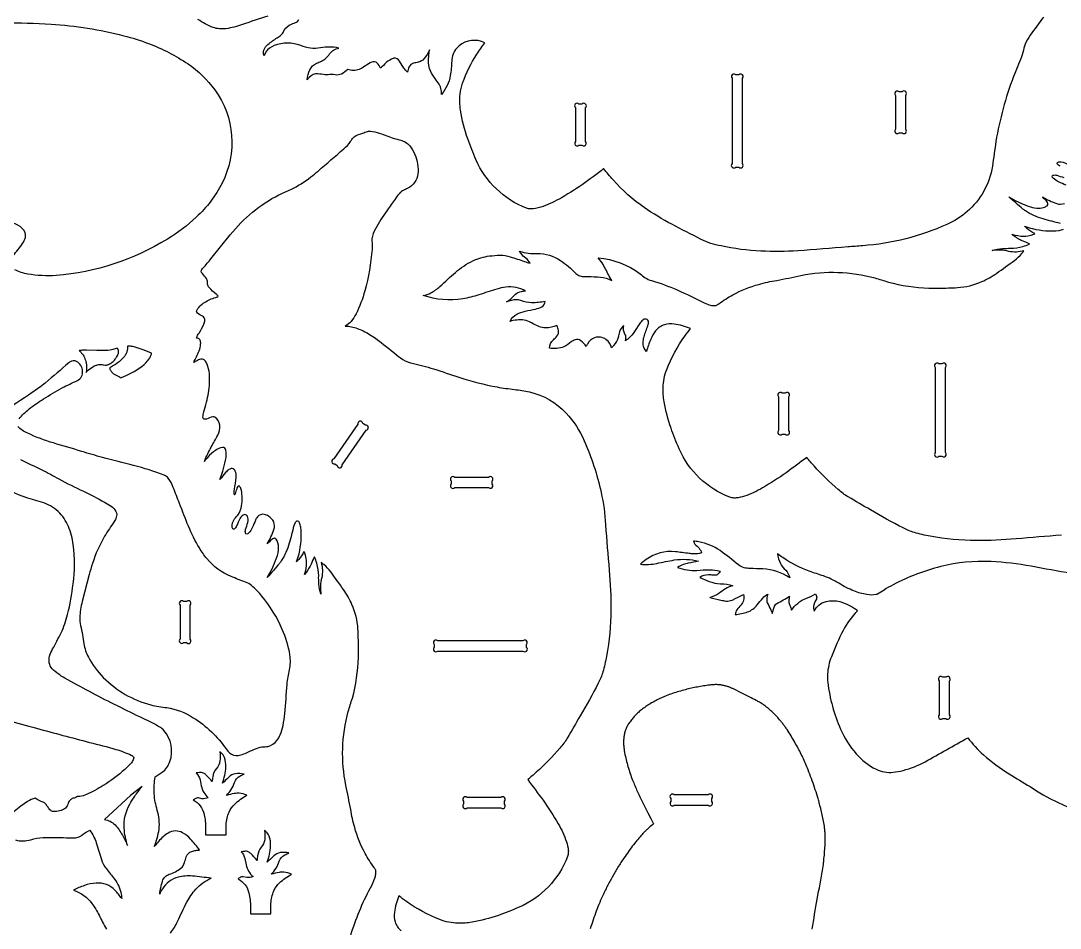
# Model space of a CAD drawing. Extents: x -4 to 123, y -7 to 98.
# Drawn here: x 45.4 to 96, y 19.1 to 63.3 of the extents above; entities that cross this region are included whole.
import ezdxf

# ---------------------------------------------------------------- set-up
doc = ezdxf.new("R2010")
doc.units = 0
doc.header["$MEASUREMENT"] = 0
doc.layers.get('0').update_dxf_attribs({"linetype": 'CONTINUOUS'})

msp = doc.modelspace()

# ---------------------------------------------------------------- linework, layer by layer
for points in [[(57.423, 63.49, 0.003925), (56.196, 63.072, -0.047624), (55.392, 62.872, -0.122497), (54.77, 62.934, -0.073814), (54.028, 63.327, -0.089923)], [(95.15, 63.44, -0.001808), (94.514, 62.557, 0.048267), (94.261, 62.118, 0.053543), (94.208, 61.929, -0.032799), (94.082, 61.503, -0.001182), (93.699, 60.54, 0.050203), (92.843, 57.394, -0.001096), (92.669, 56.185, -0.179531), (91.439, 53.977, -0.075982), (90.454, 53.353, -0.086689), (86.364, 52.315, -0.006698), (85.637, 52.263, -0.00483), (83.207, 52.069, -0.025308), (81.415, 52.054, -0.039353), (79.473, 52.307, -0.013854), (78.974, 52.431, -0.040061), (78.504, 52.625, -0.00145), (77.072, 53.359, -0.025729), (75.741, 54.171, -0.060129), (74.225, 55.523, -0.015158), (73.763, 56.07, -0.044175), (71.597, 54.586, -0.045913), (70.701, 54.189, -0.079791), (70.203, 54.108, -0.074661), (70.013, 54.144, -0.198744), (67.548, 56.504, -0.010998), (67.156, 57.51, -0.047383), (66.804, 58.905, -0.060687), (66.782, 59.692, -0.057482), (66.905, 60.228, -0.062522), (67.597, 61.634, -0.017087), (67.979, 62.188, 0.300286), (66.736, 62.035, 0.184286), (66.398, 61.473, 0.032509), (66.373, 61.296, -0.028759), (66.305, 60.59, -0.125891), (65.876, 59.675, 0.158118), (65.719, 60.24, 0.012289), (65.518, 60.513, -0.079871), (65.3, 60.935, -0.091742), (65.252, 61.538, -0.025713), (65.294, 61.844, -0.084534), (65.024, 61.403, -0.134701), (64.747, 61.238, -0.016605), (64.52, 61.197, 0.2525), (64.291, 61.005, 0.059575), (64.219, 60.765, -0.07477), (64.048, 60.955), (63.836, 61.298, 0.318047), (63.55, 61.436, 0.115857), (63.189, 61.221, 0.017302), (62.912, 60.955, 0.1015), (62.75, 61.203, 0.282727), (62.486, 61.248, 0.045738), (62.403, 61.211), (62, 60.96, -0.18395), (61.451, 60.852, -0.049964), (61.32, 60.892, -0.067609), (61.005, 60.668, -0.167125), (60.707, 60.629, 0.112454), (60.362, 60.625, -0.06006), (60.221, 60.627, 0.031409), (59.868, 60.678, 0.224368), (59.44, 60.505, 0.043079), (59.349, 60.392, -0.093148), (59.47, 60.878, -0.173538), (59.799, 61.191, 0.009954), (60.034, 61.286, 0.132246), (60.427, 61.647, -0.191244), (60.882, 61.933, 0.094208), (59.987, 61.942, -0.15346), (59.039, 62.056, 0.17786), (57.736, 62.051, 0.151126), (57.334, 61.74, 0.082325), (57.252, 61.552, -0.241662), (57.276, 61.922, -0.092711), (57.493, 62.16, -0.019299), (57.931, 62.46, 0.042738), (58.114, 62.61, 0.082819), (58.209, 62.771, -0.170782), (58.58, 63.099, -0.005428), (58.83, 63.194, 0.234932), (58.932, 63.321, 0.35305)], [(42.27, 63.073, -0.032685), (46.884, 63.097, -0.04507), (50.422, 62.533, -0.023575), (51.626, 62.155, -0.058692), (53.546, 61.16, -0.080834), (54.849, 59.903, -0.283166), (55.201, 55.361, -0.088092), (53.951, 53.709, -0.05292), (52.541, 52.639, -0.118379), (47.133, 50.871, -0.059823), (45.749, 50.938, -0.074183), (45.124, 51.143, -0.043802)], [(61.459, 18.773, -0.049842), (62.423, 21.093, 0.025525), (62.631, 21.564, 0.033711), (62.683, 21.751, 0.046653), (62.689, 21.888, 0.087821), (62.676, 21.944, 0.044113), (62.599, 22.074, -0.023513), (62.158, 22.767, -0.05953), (61.654, 24.02, -0.0271), (61.459, 24.9, 0.007058), (61.226, 26.067, -0.118436), (61.342, 29.67, -0.00786), (61.541, 30.324, 0.061214), (61.835, 32.293, 0.012751), (61.839, 32.798, 0.00818), (61.812, 33.688, 0.089353), (61.52, 34.865, 0.051449), (61.112, 35.595, 0.005478), (60.489, 36.458, 0.046223), (60.156, 36.812, 0.026547), (60.017, 36.918, -0.139855), (60.049, 36.18, 0.096415), (60.012, 35.369, -0.049384), (59.911, 35.884, -0.020224), (59.902, 36.266, 0.067289), (59.81, 36.874, 0.014824), (59.703, 37.196, 0.05435), (59.646, 37.098, -0.011044), (59.488, 36.738, -0.063442), (59.218, 36.334, 0.065799), (59.314, 36.924, 0.087486), (59.257, 37.276, 0.025091), (59.188, 37.442, -0.067829), (58.933, 37.061, -0.031851), (58.822, 36.954, 0.018936), (58.945, 37.334, 0.088965), (59.029, 38.63, 0.056015), (58.968, 38.849, 0.243935), (58.877, 38.93, 0.265649), (58.779, 38.882, 0.077454), (58.693, 38.7, -0.005669), (58.472, 37.848, -0.069677), (58.081, 36.99, -0.023659), (57.992, 36.871, -0.004465), (57.399, 36.179, 0.043572), (57.856, 37.13, 0.087449), (57.954, 37.661, 0.146573), (57.829, 38.049, 0.17072), (57.756, 38.09, 0.114481), (57.717, 38.085, 0.107313), (57.546, 37.965, -0.047605), (57.391, 37.822, 0.066233), (57.724, 38.515, 0.174072), (57.717, 38.888, 0.142602), (57.463, 39.164, 0.075809), (57.257, 39.254, 0.288194), (56.921, 39.127, 0.073331), (56.828, 38.976, -0.014135), (56.674, 38.604, -0.085914), (56.493, 38.343, -0.162564), (56.4, 38.294, -0.31879), (56.345, 38.333, -0.128668), (56.347, 38.517, 0.008326), (56.455, 38.857, 0.159985), (56.433, 39.166, 0.216479), (56.346, 39.239, 0.216479), (56.234, 39.221, 0.132103), (56.079, 39.064, 0.032337), (55.91, 38.689, -0.154521), (55.786, 38.535, -0.348588), (55.728, 38.552, -0.119184), (55.702, 38.613, -0.186766), (55.814, 39.036, -0.024243), (55.963, 39.214, 0.13028), (56.154, 39.677, 0.086554), (56.141, 40.419, 0.079179), (56.074, 40.597, 0.209238), (56.019, 40.639, 0.239226), (55.974, 40.615, 0.05888), (55.919, 40.515, 0.019497), (55.84, 40.247, -0.098553), (55.819, 40.202, -0.345791), (55.809, 40.205, -0.099093), (55.801, 40.472, 0.019902), (55.885, 41.052, 0.117088), (55.845, 41.361, 0.234621), (55.696, 41.481, 0.197162), (55.538, 41.434, 0.052412), (55.375, 41.286, 0.007679), (55.1, 40.955, 0.055985), (55.396, 42.024, 0.069328), (55.391, 42.372, 0.109173), (55.342, 42.473, 0.235841), (55.219, 42.507, 0.103218), (54.876, 42.361, 0.066248), (54.516, 42.041, 0.015289), (54.342, 41.833, -0.020164), (54.68, 42.541, 0.009044), (54.992, 43.103, 0.140338), (55.093, 43.592, 0.234832), (54.851, 43.981, 0.119377), (54.759, 44.005, -0.00716), (54.439, 43.889, -0.12957), (54.327, 43.882, -0.258637), (54.281, 43.934, -0.074854), (54.274, 43.989, -0.051564), (54.317, 44.245, 0.030476), (54.545, 45.168, 0.060498), (54.59, 46.093, 0.075638), (54.476, 46.561, 0.066103), (54.362, 46.744, 0.193801), (54.219, 46.805, 0.128838), (54.004, 46.74, 0.030521), (53.869, 46.659, -0.149217), (53.827, 46.644), (53.825, 46.649, -0.090408), (53.847, 46.709, 0.059639), (54.117, 47.289, 0.067073), (54.163, 47.595, 0.123991), (54.113, 47.759, 0.247435), (53.981, 47.82, -0.229764), (53.967, 47.826, -0.229764), (53.962, 47.841, -0.072169), (54.084, 48.072, 0.037646), (54.317, 48.501, 0.06957), (54.364, 48.695, 0.294773), (54.253, 48.89, -0.049), (54.003, 49.045, -0.359267), (53.988, 49.203, -0.115064), (54.407, 49.597, -0.071203), (54.97, 49.826, 0.145461), (55.021, 49.859, 0.244545), (55.018, 49.871, 0.057787), (54.919, 49.967, -0.060573), (54.57, 50.286, -0.093434), (54.491, 50.447, -0.081844), (54.491, 50.55, 0.152435), (54.44, 50.722, 0.029721), (54.245, 50.964, -0.159261), (54.192, 51.089, -0.174633), (54.221, 51.167, -0.037045), (54.298, 51.256, 0.011505), (54.663, 51.681), (55.601, 52.85, -0.108072), (57.968, 54.794, -0.008279), (58.542, 55.058, 0.054045), (59.523, 55.665, 0.014517), (59.873, 55.948, -0.001515), (61.125, 57.029, 0.05843), (61.451, 57.38, -0.028642), (61.547, 57.526, -0.163815), (61.949, 57.755, 0.033968), (62.145, 57.833, -0.138644), (62.512, 57.881, -0.057074), (62.96, 57.759, 0.016952), (63.659, 57.512, 0.010434), (63.89, 57.455, -0.152282), (64.328, 57.172, -0.087984), (64.58, 56.755, -0.123442), (64.726, 55.807, -0.252877), (64.235, 55.11, -0.007399), (64.018, 55.007, 0.058507), (63.863, 54.899, 0.039309), (63.665, 54.656, 0.002906), (63.29, 54.111, 0.03059), (62.724, 53.261, 0.052563), (62.515, 52.782, 0.100821), (62.492, 52.537, -0.042062), (62.499, 52.144, -0.043878), (62.148, 50.123, -0.046566), (61.719, 49.001, -0.052273), (61.475, 48.637, -0.078492), (61.198, 48.409, -0.062905), (61.493, 48.377, -0.062239), (62.064, 48.177, -0.042794), (62.683, 47.8, -0.010901), (63.682, 47.018, 0.039136), (64.103, 46.727, 0.086512), (64.455, 46.605, -0.021386), (65.491, 46.328, -0.003617), (66.727, 45.925, 0.03319), (68.585, 45.449, 0.013674), (69.42, 45.328, -0.018992), (70.155, 45.207, -0.153252), (71.936, 44.177, -0.086144), (72.822, 42.833, -0.04804), (73.642, 40.321, -0.039046), (73.857, 38.751, 0.008145), (74.033, 36.538, -0.020963), (74.117, 34.603, -0.042897), (73.904, 32.362, -0.018722), (73.726, 31.589, -0.048143), (73.494, 31.04, -0.019075), (72.625, 29.455, 0.001035), (71.989, 28.373, -0.043187), (71.637, 27.886, -0.030118), (70.487, 26.712, -0.012563), (70.07, 26.357, -0.00281), (70.814, 25.352, -0.021316), (71.549, 24.211, -0.047164), (71.957, 23.329, -0.050781), (72.043, 22.924, -0.052075), (72.036, 22.717, -0.04685), (72.008, 22.613, -0.198744), (69.649, 20.147, -0.010935), (68.643, 19.755, -0.041773), (67.361, 19.42, -0.038529), (66.678, 19.367, -0.085425), (65.794, 19.547, -0.063089), (64.167, 20.43, -0.013884), (63.8, 20.705, 0.057371), (63.586, 19.903, 0.097586), (63.616, 19.438, 0.159769), (63.916, 19.005, 0.065779)], [(95.974, 56.184, -0.154478), (95.821, 56.308, -0.348708), (95.838, 56.366, -0.119073), (95.899, 56.392, -0.186777), (96.321, 56.28, -0.02424)], [(96.262, 55.267, -0.014116), (95.89, 55.42, -0.085903), (95.628, 55.601, -0.162536), (95.579, 55.694, -0.318767), (95.618, 55.749, -0.128668), (95.802, 55.747, 0.008322), (96.143, 55.639, 0.159989)], [(95.985, 53.401, -0.005662), (95.134, 53.622, -0.069674), (94.276, 54.013, -0.023677), (94.156, 54.102, -0.004547), (93.464, 54.695, 0.041918), (94.416, 54.237, 0.053763), (94.828, 54.142, 0.090467), (95.16, 54.177, 0.074055), (95.331, 54.263, 0.323043), (95.371, 54.377, 0.107249), (95.25, 54.548, -0.047536), (95.108, 54.703, 0.066235), (95.801, 54.37, 0.174076), (96.174, 54.377, 0.165589)], [(45.038, 51.845, 0.02763), (45.501, 52.424, 0.092193), (45.639, 52.723, 0.288349), (45.483, 53.164, 0.124217), (45.016, 53.416, 0.045844)], [(96.037, 38.238, 0.008145), (93.824, 38.061, -0.020963), (91.888, 37.977, -0.042897), (89.648, 38.19, -0.018722), (88.875, 38.368, -0.048143), (88.325, 38.6, -0.019075), (86.741, 39.469, 0.001035), (85.659, 40.105, -0.043187), (85.172, 40.457, -0.030118), (83.998, 41.607, -0.012563), (83.642, 42.024, -0.00281), (82.637, 41.28, -0.021315), (81.497, 40.546, -0.047162), (80.614, 40.137, -0.050789), (80.21, 40.051, -0.05206), (80.003, 40.058, -0.046857), (79.898, 40.086, -0.198745), (77.432, 42.445, -0.01093), (77.04, 43.451, -0.041772), (76.705, 44.733, -0.038529), (76.652, 45.416, -0.085426), (76.833, 46.3, -0.063091), (77.715, 47.927, -0.013883), (77.991, 48.294, 0.057374), (77.188, 48.508, 0.097611), (76.724, 48.478, 0.159709), (76.29, 48.178, 0.065673), (76.055, 47.768, 0.031548), (75.848, 47.18, -0.212601), (75.681, 47.522, -0.076499), (75.709, 47.818, -0.024331), (75.895, 48.372, 0.045374), (75.948, 48.597, 0.426261), (75.824, 48.743, 0.045597), (75.72, 48.741, 0.091521), (75.544, 48.562), (75.262, 48.144, -0.05877), (74.976, 47.813, -0.040797), (74.825, 47.7, 0.228724), (74.8, 48.025, -0.208803), (74.751, 48.419, 0.204624), (74.528, 48.136, -0.016988), (74.472, 47.863, -0.107421), (74.249, 47.468, -0.022471), (74.138, 47.346, 0.218705), (73.877, 47.759, 0.242788), (73.322, 47.845, 0.171212), (72.977, 47.539, 0.03426), (72.913, 47.414, 0.081277), (72.653, 47.699, 0.257911), (72.376, 47.746, 0.078076), (72.188, 47.637, -0.053308), (71.829, 47.407, -0.165221), (71.127, 47.344, -0.181195), (71.316, 47.748, 0.021516), (71.493, 47.917, 0.230596), (71.565, 48.189, 0.065119), (71.485, 48.436, -0.102309), (70.945, 48.319, -0.09166), (70.609, 48.39, -0.02435), (70.247, 48.572, 0.15666), (69.535, 48.706, 0.053699), (69.208, 48.635, -0.165936), (69.546, 48.993, -0.068075), (69.945, 49.135, -0.004735), (70.456, 49.239, 0.086735), (70.756, 49.353, 0.20593), (70.926, 49.611, -0.057828), (70.261, 49.547, -0.079949), (69.742, 49.654, 0.148824), (69.274, 49.66, 0.024726), (69.043, 49.584, 0.067012), (69.294, 49.779, -0.012767), (69.469, 49.955, -0.142006), (69.772, 50.099, -0.037827), (69.969, 50.119, 0.165969), (69.006, 50.303, 0.039609), (68.569, 50.212, 0.008306), (67.695, 49.927, -0.030814), (66.911, 49.733, -0.124758), (64.988, 49.902, 0.102561), (65.363, 50.025, 0.056959), (65.796, 50.338, -0.005461), (66.555, 51.024, -0.063263), (67.399, 51.585, -0.079246), (68.21, 51.82, -0.027955), (68.727, 51.857, -0.072759), (69.224, 51.78, -0.014972), (69.907, 51.551, 0.011768), (70.181, 51.464, 0.164846), (69.971, 51.707, -0.068303), (69.744, 51.936, -0.044931), (69.677, 52.054, 0.076653), (70.097, 51.955, 0.025143), (70.53, 51.94, -0.148872), (71.662, 51.599, -0.057644), (72.408, 50.966, 0.136902), (72.608, 50.852, 0.059335), (72.838, 50.818, -0.010068), (73.464, 50.808, -0.084223), (74.017, 50.694, -0.030098), (74.154, 50.628), (74.046, 50.807, 0.018211), (73.738, 51.404, 0.051838), (73.5, 51.73, -0.143391), (75.535, 50.949, 0.015732), (75.786, 50.761, 0.078371), (76.084, 50.626, -0.034724), (77.338, 50.166, -0.013947), (78.66, 49.538, 0.042721), (78.963, 49.426, 0.067123), (79.174, 49.405, 0.074243), (79.229, 49.418, 0.05009), (79.36, 49.494, -0.024201), (80.053, 49.936, -0.059496), (81.305, 50.44, -0.027114), (82.186, 50.635, 0.00707), (83.353, 50.869, -0.118436), (86.956, 50.752, -0.00786), (87.61, 50.553, 0.061213), (89.578, 50.259, 0.012752), (90.084, 50.255, 0.00818), (90.974, 50.282, 0.089353), (92.151, 50.574, 0.051449), (92.881, 50.983, 0.005478), (93.743, 51.605, 0.046223), (94.098, 51.938, 0.026547), (94.203, 52.077, -0.139855), (93.466, 52.045, 0.096415), (92.654, 52.082, -0.049385), (93.17, 52.183, -0.020223), (93.551, 52.192, 0.067295), (94.159, 52.284, 0.014774), (94.481, 52.391, 0.044139), (94.423, 52.428, 0.009954), (94.078, 52.58, -0.071673), (93.62, 52.876, 0.066243), (94.21, 52.78, 0.087484), (94.562, 52.838, 0.025089), (94.728, 52.906, -0.067829), (94.346, 53.161, -0.031851), (94.24, 53.272, 0.018936), (94.62, 53.149, 0.088966), (95.916, 53.065, 0.05601), (96.135, 53.126, 0.243836)], [(45.329, 43.898, -0.0556), (45.823, 44.382, -0.030559), (46.52, 44.868, -0.016237), (47.427, 45.406, -0.021217), (48.165, 45.758, 0.311182), (48.416, 46.229, 0.252688), (48.13, 46.693, 0.271322), (47.809, 46.671, 0.039668), (47.75, 46.626, -0.000799), (46.604, 45.642, -0.020858), (45.973, 45.176, -0.002371), (44.48, 44.189, 0.013297)], [(45.398, 41.917, 0.002365), (46.43, 41.422, -0.017758), (47.263, 40.979, 0.013843), (48.46, 40.378, -0.018799), (49.479, 39.85, -0.012103), (49.803, 39.654, -0.089513), (50.04, 39.395, -0.222177), (50.055, 39.112, -0.054054), (49.96, 38.915, 0.014394), (49.491, 38.187, 0.055203), (48.9, 36.865, 0.011763), (48.742, 36.328), (48.398, 35.022, 0.050413), (48.281, 34.243, 0.056514), (48.318, 33.843, -0.028333), (48.481, 32.96, 0.079755), (48.703, 32.309, 0.076158), (49.427, 31.327, 0.136497), (51.742, 29.989, 0.034232), (52.51, 29.858, -0.10269), (53.804, 29.366, -0.099507), (55.407, 27.844, 0.054189), (55.572, 27.651, 0.214463), (55.978, 27.529, 0.075476), (56.254, 27.602, 0.005584), (56.786, 27.838, -0.07178), (57.144, 27.944, 0.046839), (57.441, 27.971, 0.176212), (57.866, 28.25, 0.075602), (58.029, 28.537, 0.046443), (58.169, 28.994, 0.027252), (58.252, 29.563, 0.005702), (58.366, 30.994, -0.035125), (58.484, 31.695, 0.090069), (58.503, 32.421, 0.06898), (58.13, 33.663, 0.068717), (57.143, 35.281, 0.039769), (56.639, 35.789, 0.075512), (56.345, 35.96, -0.004503), (55.64, 36.23, -0.125054), (54.468, 37.102, -0.038275), (54.104, 37.619, -0.036786), (53.569, 38.678, -0.009838), (53.134, 39.787, 0.003198), (52.831, 40.568, 0.065239), (52.586, 41.013, 0.141225), (52.393, 41.154, 0.027894), (50.902, 41.633, 0.001515), (49.383, 42.025, -0.0137), (48.384, 42.314, 0.003085), (47.001, 42.725, -0.039903), (45.749, 43.201, -0.016897), (45.486, 43.342, -0.079079), (45.27, 43.531, -0.25982)], [(52.701, 18.895, 0.055213), (53.042, 19.462, -0.012702), (53.488, 20.391, -0.058325), (53.926, 21.023, -0.104148), (54.669, 21.557, 0.010933), (53.761, 21.663, 0.073772), (53.067, 21.613, 0.198337), (52.302, 21.04, 0.042453), (52.17, 20.779, -0.04715), (52.306, 21.416, -0.093243), (52.431, 21.629, -0.117228), (52.636, 21.753, 0.084754), (53.2, 22.044, 0.147592), (53.38, 22.318, -0.010356), (53.46, 22.602, -0.233312), (53.73, 22.865, -0.05193), (53.935, 22.914, -0.010674), (54.109, 22.928, 0.024877), (53.675, 23.463, 0.07386), (53.281, 23.773, 0.268812), (52.582, 23.754, 0.086636), (52.114, 23.351, 0.012602), (51.908, 23.098, 0.05932), (52.137, 23.946, 0.106272), (52.053, 24.861, -0.054463), (51.9, 25.662, -0.057709), (51.954, 26.492), (52.287, 26.715, 0.158148), (52.665, 27.234, 0.271021), (52.375, 28.746, 0.06059), (52.205, 28.892, 0.020769), (51.201, 29.406, -0.006683), (49.967, 30.013, -0.015473), (47.549, 31.293, -0.06454), (46.935, 31.744, -0.24301), (46.812, 32.364, -0.05394), (46.961, 32.707, 0.012238), (47.372, 33.489, 0.051078), (47.69, 34.388, 0.033761), (47.955, 35.874, 0.07051), (47.968, 37.781, 0.064), (47.73, 38.666, 0.09958), (47.228, 39.394, 0.120594), (46.427, 39.842, -0.038351), (44.654, 40.478, 0.054843)], [(96.496, 36.375, -0.000542), (94.563, 36.73, 0.029527), (92.605, 36.961, 0.075245), (90.156, 36.711, 0.059143), (87.849, 35.832, 0.014741), (87.402, 35.575, -0.008216), (87.088, 35.378, -0.073357), (87.024, 35.354, -0.090315), (86.564, 35.353, -0.05967), (85.939, 35.529, -0.047653), (85.197, 35.908, 0.052238), (84.454, 36.258, -0.002306), (83.763, 36.491, -0.066468), (82.484, 37.15, -0.009731), (82.215, 37.342, 0.075674), (82.367, 36.858, 0.086057), (82.623, 36.539, -0.150846), (82.812, 36.169, 0.13428), (81.512, 36.603, 0.004116), (80.887, 36.619, -0.038767), (80.591, 36.657, -0.097376), (80.316, 36.797, 0.01714), (79.432, 37.491, 0.108074), (78.391, 37.92, 0.026603), (78.135, 37.948, 0.181342), (78.306, 37.709, -0.088756), (78.485, 37.492, -0.049923), (78.53, 37.381, -0.105506), (78.125, 37.331, -0.02449), (77.92, 37.35, 0.002437), (77.253, 37.439, 0.187304), (75.832, 37.057, 0.033424), (75.555, 36.831, 0.075821), (76.345, 36.87, -0.010713), (77.2, 37.037, -0.100749), (78.375, 36.979, -0.023208), (77.881, 36.881, 0.055407), (77.646, 36.814, 0.016735), (77.358, 36.675, 0.100305), (78.291, 36.53, -0.020285), (78.928, 36.561, -0.054868), (79.425, 36.496, -0.127164), (79.322, 36.342, -0.155265), (79.178, 36.291, -0.042266), (78.971, 36.308, 0.136045), (78.535, 36.244, 0.044675), (78.444, 36.19, 0.015221), (78.898, 35.995, 0.081343), (79.448, 35.88, -0.067786), (80.053, 35.785, 0.090804), (79.691, 35.633, 0.012449), (79.363, 35.405, -0.097633), (78.921, 35.207), (79.465, 35.082, 0.02432), (79.708, 35.04, 0.122411), (80.01, 35.088, 0.033681), (80.165, 35.161, -0.017239), (80.572, 35.355, -0.1182), (80.57, 35.086, -0.100556), (80.436, 34.846, 0.039369), (80.244, 34.612, 0.09971), (80.158, 34.382, 0.065085), (80.765, 34.51, 0.13038), (81.233, 34.848, -0.026532), (81.505, 35.187, -0.069909), (81.745, 35.376, 0.137772), (81.706, 35.001, 0.059571), (81.743, 34.898, -0.032504), (81.914, 34.56, -0.030661), (81.954, 34.435), (82.052, 34.74, -0.17415), (82.189, 34.92, 0.001615), (82.81, 35.27, 0.06923), (82.769, 35.031, 0.116422), (82.823, 34.817, -0.087205), (82.894, 34.589, -0.151257), (83.596, 35.159, 0.037241), (84.063, 35.392, -0.100703), (84.124, 35.228, -0.182424), (84.059, 35.034, 0.190192), (83.972, 34.67, 0.04589), (83.998, 34.544, -0.223597), (84.582, 35.016, -0.13255), (85.248, 35.009, -0.085249), (86.032, 34.638, -0.058072), (86.101, 34.568, -0.330324), (86.102, 34.557, 0.069332), (85.406, 33.612, 0.019577), (84.838, 32.331, 0.070486), (84.649, 31.486, 0.050355), (84.667, 31.075, 0.074491), (85.286, 28.809, 0.070879), (86.047, 27.613, 0.092875), (87.013, 26.858, 0.137869), (87.839, 26.714, 0.045287), (88.326, 26.803, 0.059458), (89.399, 27.227, 0.005917), (90.438, 27.806, -0.003183), (91.473, 28.39, 0.049474), (92.237, 27.565, 0.044023), (93.49, 26.632, 0.002318), (94.502, 26.016, 0.153583), (100.152, 24.309, 0.027756)], [(44.721, 29.252, 0.006146), (46.174, 28.853, 0.000421), (48.758, 28.165, -0.010892), (50.043, 27.826, -0.032951), (50.789, 27.544, -0.085529), (50.891, 27.459, -0.233583), (50.895, 27.364, -0.096698), (50.79, 27.178, -0.048428), (50.474, 26.849, -0.044512), (49.423, 26.071, -0.041707), (48.602, 25.628, -0.052969), (48.289, 25.535, -0.092075), (48.167, 25.541, -0.155289), (48.015, 25.461, 0.119259), (47.83, 25.379, 0.131194), (47.723, 25.208, -0.10661), (47.587, 24.97, -0.124074), (47.382, 24.86, -0.072134), (47.061, 24.797, -0.135686), (46.87, 24.851, -0.12044), (46.741, 25.022, 0.188777), (46.686, 25.078, 0.213734), (46.506, 25.251, -0.09507), (46.116, 25.455, 0.08914), (45.745, 25.288, 0.078884), (44.519, 24.237, 0.061034)], [(45.153, 23.422, 0.144851), (45.899, 23.431, -0.064584), (46.498, 23.54, -0.02396), (47.626, 23.528, 0.010942), (48.019, 23.526, 0.055962), (48.251, 23.566, 0.07914), (48.376, 23.647, -0.052165), (48.767, 23.889, -0.084155), (49.084, 23.282, -0.008025), (49.333, 22.473, 0.088695), (49.578, 22.013, 0.010388), (49.974, 21.518, -0.131415), (50.297, 20.779, -0.022618), (50.322, 20.572, 0.034035), (49.993, 20.975, 0.222365), (49.085, 21.323, 0.077202), (48.507, 21.206, 0.033489), (47.978, 20.978, -0.16024), (48.872, 20.332, -0.042213), (49.22, 19.762, 0.016691), (49.576, 19.084, 0.072661)]]:
    msp.add_lwpolyline(points, format="xyb")
for points in [[(80.009, 60.459), (80.009, 56.313, 1), (80.186, 56.136), (80.333, 56.136, 1), (80.509, 56.313), (80.509, 60.459, 1), (80.333, 60.636), (80.186, 60.636, 1)], [(87.955, 59.632), (87.955, 57.985, 1), (88.132, 57.809), (88.278, 57.809, 1), (88.455, 57.985), (88.455, 59.632, 1), (88.278, 59.809), (88.132, 59.809, 1)], [(72.386, 59.033), (72.386, 57.387, 1), (72.562, 57.21), (72.709, 57.21, 1), (72.886, 57.387), (72.886, 59.033, 1), (72.709, 59.21), (72.562, 59.21, 1)], [(89.894, 46.401), (89.894, 42.255, 1), (90.071, 42.078), (90.218, 42.078, 1), (90.394, 42.255), (90.394, 46.401, 1), (90.218, 46.578), (90.071, 46.578, 1)], [(82.27, 44.975), (82.27, 43.328, 1), (82.447, 43.152), (82.594, 43.152, 1), (82.77, 43.328), (82.77, 44.975, 1), (82.594, 45.152), (82.447, 45.152, 1)], [(61.806, 43.634), (60.639, 41.953, 1), (60.683, 41.707), (60.804, 41.624, 1), (61.05, 41.668), (62.217, 43.349, 1), (62.173, 43.595), (62.052, 43.679, 1)], [(66.521, 40.554), (68.167, 40.554, 1), (68.344, 40.731), (68.344, 40.877, 1), (68.167, 41.054), (66.521, 41.054, 1), (66.344, 40.877), (66.344, 40.731, 1)], [(53.158, 34.838), (53.158, 33.191, 1), (53.334, 33.015), (53.481, 33.015, 1), (53.658, 33.191), (53.658, 34.838, 1), (53.481, 35.015), (53.334, 35.015, 1)], [(65.693, 32.609), (69.84, 32.609, 1), (70.016, 32.785), (70.016, 32.932, 1), (69.84, 33.109), (65.693, 33.109, 1), (65.516, 32.932), (65.516, 32.785, 1)], [(90.082, 31.158), (90.082, 29.511, 1), (90.258, 29.334), (90.405, 29.334, 1), (90.582, 29.511), (90.582, 31.158, 1), (90.405, 31.334), (90.258, 31.334, 1)], [(54.4, 23.663), (55.4, 23.663), (55.4, 24.163, -0.090549), (55.542, 24.778, -0.093385), (55.823, 25.169, -0.064919), (56.404, 25.592, 0.07327), (56.031, 25.692, 0.07207), (55.798, 25.677, 0.005783), (55.414, 25.589, 0.123911), (55.808, 26.218, -0.184966), (56.07, 26.525, -0.039036), (56.274, 26.623, 0.075561), (55.851, 26.641, 0.153549), (55.536, 26.474, 0.003489), (55.219, 26.178, 0.081362), (55.387, 26.966, 0.091996), (55.315, 27.437, 0.110457), (55.167, 27.656, 0.061375), (55.093, 27.709, -0.051974), (55.098, 27.262, -0.158753), (54.927, 26.902, 0.133981), (54.75, 26.483, 0.02712), (54.724, 26.261, 0.024975), (54.417, 26.593, 0.056066), (54.3, 26.674, 0.151507), (54.109, 26.7, 0.011613), (53.951, 26.679, -0.141205), (54.13, 26.348), (54.191, 26.052, 0.158802), (54.532, 25.474, -0.113769), (54.222, 25.428), (54.05, 25.465, 0.176275), (53.882, 25.419, 0.030081), (53.803, 25.364, -0.222578), (54.329, 24.67, -0.024043), (54.362, 24.505, -0.016694), (54.4, 24.163)], [(51.313, 26.026), (50.772, 25.593), (50.304, 25.185), (49.48, 24.41, -0.176686), (49.998, 24.153, -0.070342), (50.356, 23.653, -0.019372), (50.607, 23.146, -0.058978), (50.44, 23.989, -0.145471), (50.714, 25.157, -0.027806), (50.954, 25.547, -0.011486)], [(67.119, 24.985), (68.766, 24.985, 1), (68.943, 25.162), (68.943, 25.308, 1), (68.766, 25.485), (67.119, 25.485, 1), (66.943, 25.308), (66.943, 25.162, 1)], [(77.023, 25.441), (77.023, 25.294, 1), (77.199, 25.117), (78.846, 25.117, 1), (79.023, 25.294), (79.023, 25.441, 1), (78.846, 25.617), (77.199, 25.617, 1)], [(56.579, 19.829), (57.579, 19.829), (57.579, 20.329, -0.090549), (57.721, 20.945, -0.093385), (58.002, 21.336, -0.064919), (58.583, 21.759, 0.07327), (58.21, 21.859, 0.07207), (57.977, 21.843, 0.005783), (57.593, 21.755, 0.123911), (57.987, 22.385, -0.184966), (58.249, 22.692, -0.039036), (58.453, 22.789, 0.075561), (58.03, 22.808, 0.153549), (57.715, 22.641, 0.003489), (57.398, 22.344, 0.081362), (57.566, 23.133, 0.091996), (57.493, 23.604, 0.110457), (57.346, 23.823, 0.061375), (57.271, 23.875, -0.051974), (57.277, 23.429, -0.158753), (57.106, 23.069, 0.133981), (56.929, 22.65, 0.02712), (56.903, 22.428, 0.024975), (56.596, 22.759, 0.056066), (56.479, 22.841, 0.151507), (56.288, 22.867, 0.011613), (56.13, 22.846, -0.141205), (56.309, 22.515), (56.37, 22.218, 0.158802), (56.711, 21.64, -0.113769), (56.401, 21.595), (56.229, 21.631, 0.176275), (56.061, 21.586, 0.030081), (55.982, 21.53, -0.222578), (56.508, 20.837, -0.024043), (56.541, 20.672, -0.016694), (56.579, 20.329)]]:
    msp.add_lwpolyline(points, format="xyb", close=True)
for points in [[(50.099, 47.336), (50.05, 47.315), (49.998, 47.297), (49.943, 47.28), (49.886, 47.266), (49.827, 47.254), (49.767, 47.244), (49.641, 47.229), (49.511, 47.22), (49.378, 47.216), (49.11, 47.219), (48.613, 47.236), (48.507, 47.236), (48.412, 47.233), (48.369, 47.23), (48.329, 47.226), (48.292, 47.22), (48.275, 47.216), (48.259, 47.212), (48.279, 47.197), (48.298, 47.18), (48.317, 47.162), (48.336, 47.143), (48.355, 47.122), (48.373, 47.101), (48.409, 47.054), (48.444, 47.003), (48.476, 46.948), (48.505, 46.888), (48.532, 46.824), (48.555, 46.756), (48.575, 46.683), (48.59, 46.606), (48.601, 46.525), (48.607, 46.44), (48.607, 46.351), (48.602, 46.258), (48.59, 46.161), (48.616, 46.192), (48.645, 46.223), (48.676, 46.253), (48.708, 46.282), (48.775, 46.337), (48.846, 46.388), (48.917, 46.433), (48.952, 46.452), (48.986, 46.47), (49.019, 46.485), (49.051, 46.499), (49.081, 46.509), (49.109, 46.518), (49.185, 46.535), (49.245, 46.546), (49.27, 46.548), (49.293, 46.55), (49.314, 46.55), (49.335, 46.549), (49.354, 46.547), (49.374, 46.543), (49.416, 46.533), (49.524, 46.505), (49.552, 46.509), (49.58, 46.513), (49.608, 46.519), (49.634, 46.527), (49.661, 46.535), (49.686, 46.545), (49.711, 46.556), (49.735, 46.567), (49.758, 46.58), (49.781, 46.594), (49.803, 46.608), (49.824, 46.623), (49.865, 46.655), (49.903, 46.689), (49.938, 46.723), (49.971, 46.759), (50, 46.795), (50.027, 46.83), (50.051, 46.864), (50.071, 46.896), (50.104, 46.952), (50.13, 47.003), (50.141, 47.029), (50.15, 47.055), (50.159, 47.08), (50.165, 47.106), (50.168, 47.119), (50.17, 47.131), (50.172, 47.144), (50.173, 47.156), (50.173, 47.169), (50.173, 47.181), (50.173, 47.193), (50.171, 47.205), (50.169, 47.217), (50.167, 47.229), (50.163, 47.24), (50.159, 47.252), (50.155, 47.263), (50.149, 47.274), (50.143, 47.285), (50.136, 47.296), (50.128, 47.306), (50.119, 47.316), (50.11, 47.326)], [(49.729, 46.384), (49.738, 46.35), (49.749, 46.319), (49.761, 46.289), (49.774, 46.262), (49.788, 46.236), (49.803, 46.212), (49.819, 46.19), (49.835, 46.17), (49.853, 46.151), (49.871, 46.133), (49.889, 46.116), (49.908, 46.101), (49.928, 46.087), (49.948, 46.074), (49.988, 46.05), (50.145, 45.974), (50.18, 45.956), (50.196, 45.946), (50.212, 45.937), (50.226, 45.926), (50.24, 45.915), (50.246, 45.91), (50.252, 45.904), (50.258, 45.898), (50.264, 45.891), (50.385, 45.939), (50.572, 46.022), (50.802, 46.137), (50.926, 46.205), (51.051, 46.281), (51.176, 46.363), (51.297, 46.452), (51.411, 46.546), (51.464, 46.596), (51.515, 46.646), (51.563, 46.699), (51.607, 46.752), (51.648, 46.807), (51.684, 46.863), (51.7, 46.891), (51.715, 46.92), (51.729, 46.949), (51.742, 46.978), (51.753, 47.008), (51.763, 47.038), (51.771, 47.068), (51.778, 47.098), (51.411, 47.243), (51.08, 47.357), (50.933, 47.398), (50.865, 47.412), (50.802, 47.423), (50.743, 47.429), (50.715, 47.43), (50.688, 47.43), (50.663, 47.429), (50.639, 47.427), (50.616, 47.423), (50.605, 47.421), (50.595, 47.418), (50.597, 47.401), (50.6, 47.383), (50.601, 47.366), (50.602, 47.348), (50.603, 47.331), (50.602, 47.314), (50.6, 47.279), (50.595, 47.244), (50.588, 47.209), (50.578, 47.174), (50.566, 47.139), (50.552, 47.104), (50.536, 47.07), (50.518, 47.035), (50.497, 47.001), (50.475, 46.967), (50.451, 46.933), (50.424, 46.899), (50.396, 46.866), (50.334, 46.8), (50.265, 46.735), (50.19, 46.672), (50.108, 46.61), (50.021, 46.55), (49.929, 46.493), (49.831, 46.437)]]:
    msp.add_lwpolyline(points, close=True)
msp.add_lwpolyline([(83.912, 19.085), (83.925, 19.177), (83.939, 19.268), (83.953, 19.36), (83.967, 19.451), (83.996, 19.633), (84.026, 19.815), (84.057, 19.997), (84.089, 20.179), (84.122, 20.361), (84.154, 20.543), (84.22, 20.906), (84.255, 21.094), (84.291, 21.282), (84.326, 21.47), (84.343, 21.564), (84.36, 21.658), (84.376, 21.752), (84.392, 21.847), (84.408, 21.941), (84.422, 22.035), (84.436, 22.13), (84.449, 22.225), (84.46, 22.319), (84.466, 22.367), (84.471, 22.414), (84.48, 22.505), (84.489, 22.595), (84.498, 22.686), (84.506, 22.777), (84.513, 22.868), (84.52, 22.959), (84.526, 23.05), (84.531, 23.141), (84.536, 23.232), (84.537, 23.278), (84.538, 23.323), (84.539, 23.369), (84.54, 23.414), (84.54, 23.46), (84.54, 23.505), (84.54, 23.551), (84.539, 23.597), (84.538, 23.642), (84.536, 23.688), (84.534, 23.733), (84.531, 23.778), (84.528, 23.824), (84.525, 23.869), (84.521, 23.908), (84.517, 23.948), (84.513, 23.987), (84.509, 24.025), (84.503, 24.064), (84.498, 24.103), (84.492, 24.142), (84.486, 24.181), (84.48, 24.219), (84.473, 24.258), (84.459, 24.335), (84.444, 24.412), (84.428, 24.489), (84.411, 24.566), (84.393, 24.643), (84.375, 24.719), (84.357, 24.795), (84.319, 24.948), (84.281, 25.1), (84.267, 25.156), (84.253, 25.211), (84.238, 25.266), (84.223, 25.321), (84.208, 25.376), (84.193, 25.43), (84.177, 25.485), (84.161, 25.54), (84.128, 25.649), (84.093, 25.758), (84.058, 25.866), (84.022, 25.974), (83.985, 26.082), (83.947, 26.19), (83.909, 26.297), (83.869, 26.404), (83.829, 26.511), (83.789, 26.617), (83.748, 26.724), (83.707, 26.83), (83.676, 26.906), (83.645, 26.982), (83.613, 27.059), (83.581, 27.135), (83.548, 27.21), (83.515, 27.286), (83.481, 27.361), (83.446, 27.436), (83.411, 27.51), (83.375, 27.584), (83.338, 27.658), (83.301, 27.732), (83.263, 27.805), (83.225, 27.878), (83.185, 27.951), (83.146, 28.023), (83.102, 28.1), (83.058, 28.178), (83.014, 28.256), (82.968, 28.333), (82.923, 28.41), (82.877, 28.486), (82.83, 28.562), (82.782, 28.638), (82.733, 28.713), (82.683, 28.787), (82.658, 28.824), (82.633, 28.861), (82.607, 28.898), (82.581, 28.934), (82.555, 28.97), (82.528, 29.006), (82.502, 29.042), (82.475, 29.077), (82.447, 29.113), (82.419, 29.148), (82.391, 29.182), (82.363, 29.217), (82.319, 29.269), (82.275, 29.32), (82.23, 29.37), (82.185, 29.42), (82.138, 29.47), (82.091, 29.519), (82.044, 29.567), (81.995, 29.614), (81.946, 29.661), (81.897, 29.707), (81.846, 29.752), (81.795, 29.796), (81.743, 29.839), (81.691, 29.882), (81.637, 29.924), (81.583, 29.965), (81.545, 29.992), (81.507, 30.018), (81.468, 30.044), (81.429, 30.068), (81.389, 30.092), (81.348, 30.115), (81.308, 30.138), (81.267, 30.16), (81.226, 30.182), (81.184, 30.204), (81.101, 30.246), (81.018, 30.288), (80.934, 30.329), (80.746, 30.425), (80.651, 30.473), (80.556, 30.521), (80.321, 30.642), (80.203, 30.702), (80.085, 30.762), (80.052, 30.779), (80.018, 30.794), (79.985, 30.809), (79.951, 30.823), (79.917, 30.836), (79.883, 30.849), (79.848, 30.86), (79.814, 30.872), (79.779, 30.883), (79.744, 30.893), (79.708, 30.903), (79.673, 30.912), (79.637, 30.921), (79.601, 30.929), (79.566, 30.938), (79.529, 30.945), (79.508, 30.95), (79.487, 30.953), (79.466, 30.957), (79.445, 30.96), (79.423, 30.963), (79.402, 30.965), (79.381, 30.967), (79.359, 30.969), (79.338, 30.971), (79.316, 30.972), (79.274, 30.973), (79.231, 30.973), (79.188, 30.973), (79.145, 30.971), (79.102, 30.969), (79.059, 30.966), (79.016, 30.962), (78.973, 30.957), (78.931, 30.952), (78.888, 30.947), (78.845, 30.941), (78.771, 30.931), (78.697, 30.92), (78.622, 30.909), (78.548, 30.897), (78.474, 30.885), (78.399, 30.872), (78.325, 30.859), (78.251, 30.845), (78.177, 30.83), (78.104, 30.815), (78.03, 30.799), (77.957, 30.783), (77.883, 30.765), (77.81, 30.747), (77.738, 30.728), (77.665, 30.709), (77.586, 30.687), (77.506, 30.664), (77.427, 30.641), (77.348, 30.617), (77.269, 30.593), (77.191, 30.568), (77.112, 30.542), (77.034, 30.516), (76.956, 30.488), (76.879, 30.46), (76.802, 30.43), (76.764, 30.415), (76.726, 30.399), (76.688, 30.384), (76.65, 30.368), (76.612, 30.351), (76.574, 30.334), (76.537, 30.317), (76.499, 30.3), (76.462, 30.282), (76.425, 30.264), (76.367, 30.236), (76.31, 30.206), (76.252, 30.176), (76.196, 30.145), (76.139, 30.113), (76.083, 30.081), (76.028, 30.048), (75.973, 30.014), (75.918, 29.979), (75.864, 29.943), (75.811, 29.907), (75.758, 29.87), (75.706, 29.832), (75.654, 29.793), (75.603, 29.753), (75.553, 29.712), (75.512, 29.678), (75.473, 29.643), (75.433, 29.607), (75.395, 29.571), (75.357, 29.534), (75.32, 29.496), (75.284, 29.458), (75.248, 29.418), (75.213, 29.379), (75.178, 29.338), (75.145, 29.298), (75.112, 29.256), (75.079, 29.214), (75.048, 29.172), (75.016, 29.129), (74.986, 29.085), (74.974, 29.067), (74.962, 29.049), (74.95, 29.03), (74.939, 29.012), (74.928, 28.993), (74.917, 28.974), (74.907, 28.954), (74.897, 28.935), (74.887, 28.915), (74.878, 28.896), (74.869, 28.876), (74.86, 28.856), (74.851, 28.836), (74.843, 28.816), (74.835, 28.795), (74.828, 28.775), (74.82, 28.754), (74.814, 28.733), (74.807, 28.713), (74.801, 28.692), (74.795, 28.671), (74.789, 28.65), (74.783, 28.628), (74.778, 28.607), (74.773, 28.586), (74.769, 28.564), (74.765, 28.543), (74.761, 28.522), (74.754, 28.478), (74.748, 28.435), (74.743, 28.386), (74.738, 28.337), (74.735, 28.288), (74.733, 28.239), (74.732, 28.19), (74.732, 28.141), (74.734, 28.092), (74.736, 28.043), (74.739, 27.994), (74.743, 27.945), (74.747, 27.896), (74.753, 27.848), (74.76, 27.799), (74.767, 27.751), (74.775, 27.702), (74.784, 27.654), (74.801, 27.57), (74.818, 27.486), (74.837, 27.402), (74.857, 27.318), (74.877, 27.235), (74.899, 27.152), (74.922, 27.069), (74.946, 26.986), (74.97, 26.904), (74.996, 26.822), (75.022, 26.74), (75.049, 26.659), (75.078, 26.578), (75.107, 26.497), (75.137, 26.416), (75.168, 26.336), (75.195, 26.268), (75.223, 26.199), (75.251, 26.131), (75.279, 26.063), (75.308, 25.995), (75.338, 25.927), (75.368, 25.86), (75.398, 25.792), (75.429, 25.725), (75.46, 25.658), (75.491, 25.591), (75.523, 25.524), (75.554, 25.458), (75.587, 25.391), (75.652, 25.259), (75.718, 25.126), (75.784, 24.994), (75.852, 24.863), (75.92, 24.732), (76.056, 24.469), (76.192, 24.207), (76.133, 24.159), (76.075, 24.11), (76.017, 24.061), (75.96, 24.01), (75.904, 23.959), (75.876, 23.933), (75.848, 23.907), (75.821, 23.881), (75.794, 23.854), (75.767, 23.827), (75.74, 23.8), (75.705, 23.764), (75.67, 23.727), (75.636, 23.691), (75.602, 23.654), (75.569, 23.616), (75.535, 23.579), (75.502, 23.541), (75.469, 23.503), (75.437, 23.464), (75.404, 23.426), (75.372, 23.387), (75.34, 23.348), (75.309, 23.309), (75.278, 23.27), (75.216, 23.19), (75.154, 23.111), (75.094, 23.03), (75.034, 22.949), (74.975, 22.867), (74.917, 22.785), (74.859, 22.703), (74.802, 22.62), (74.745, 22.537), (74.708, 22.483), (74.671, 22.428), (74.634, 22.373), (74.598, 22.317), (74.562, 22.262), (74.526, 22.206), (74.491, 22.15), (74.456, 22.094), (74.421, 22.037), (74.387, 21.981), (74.353, 21.924), (74.319, 21.867), (74.286, 21.81), (74.253, 21.752), (74.22, 21.695), (74.187, 21.637), (74.155, 21.579), (74.123, 21.521), (74.092, 21.463), (74.061, 21.404), (74.03, 21.346), (73.999, 21.287), (73.969, 21.228), (73.939, 21.169), (73.909, 21.11), (73.879, 21.051), (73.85, 20.991), (73.821, 20.932), (73.793, 20.872), (73.765, 20.812), (73.737, 20.752), (73.709, 20.692), (73.663, 20.589), (73.617, 20.485), (73.573, 20.381), (73.529, 20.277), (73.487, 20.172), (73.445, 20.067), (73.405, 19.961), (73.365, 19.855), (73.326, 19.749), (73.289, 19.643), (73.252, 19.536), (73.216, 19.428), (73.181, 19.321), (73.147, 19.213), (73.114, 19.105)])

doc.saveas('drawing.dxf')
